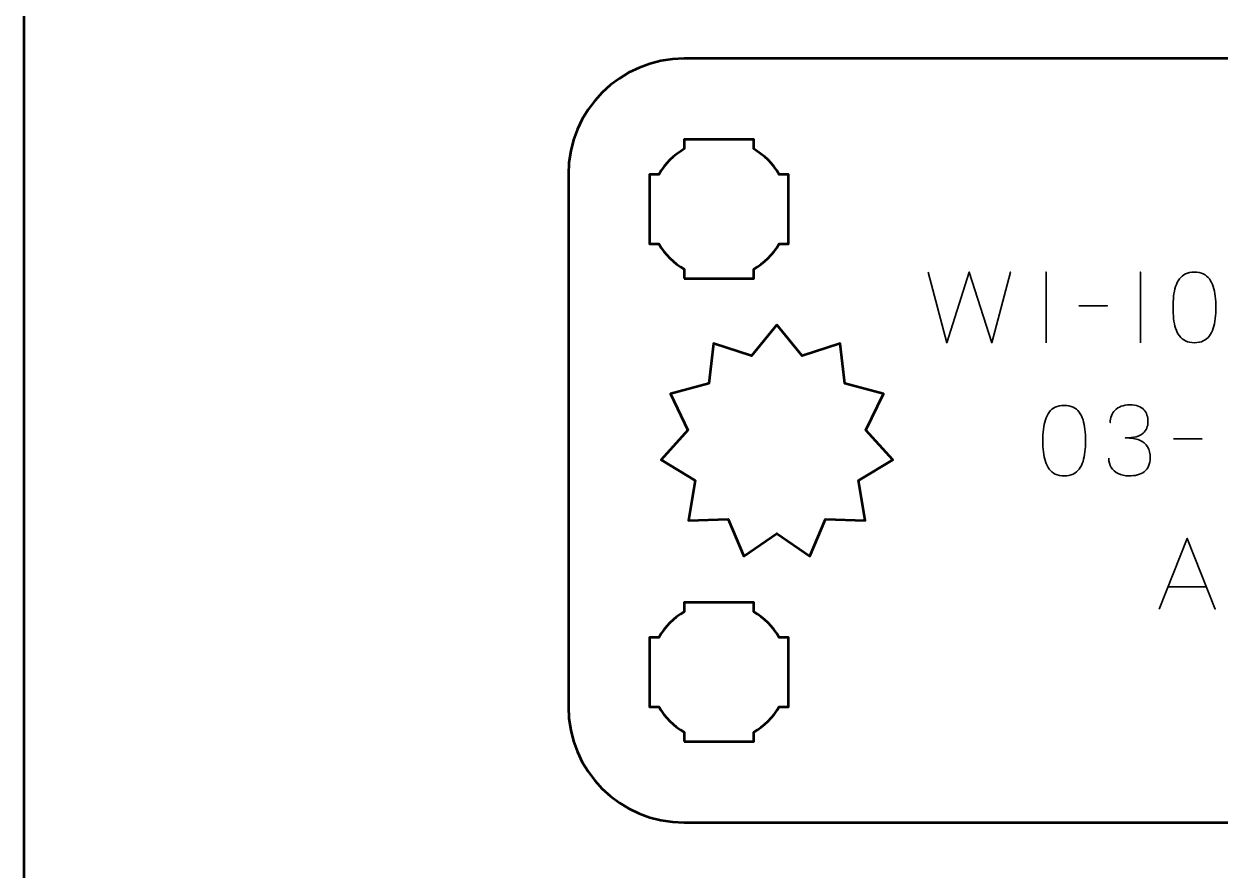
# Model space of a CAD drawing. Header units: centimetres. Extents: x -21 to 0, y -29.7 to 0.
# Drawn here: x -21 to -15.84, y -23.91 to -20.25 of the extents above; entities that cross this region are included whole.
import ezdxf

# ---------------------------------------------------------------- set-up
doc = ezdxf.new("R2010")
doc.units = ezdxf.units.CM
doc.header["$MEASUREMENT"] = 0
doc.layers.add('Layer 1', color=7, linetype='Continuous')

msp = doc.modelspace()

# ---------------------------------------------------------------- linework, layer by layer
at = {"layer": 'Layer 1', "color": 22, "lineweight": 53}
msp.add_open_spline([(-21.00003, -29.19995), (-21.00003, -29.19995), (-21.00003, -0.49992), (-21.00003, -0.49992), (-21.00003, -0.49992), (-21.00003, -0.22295), (-20.77694, 0.00004), (-20.49994, 0.00004), (-20.49994, 0.00004), (-20.49994, 0.00004), (-0.50008, 0.00004), (-0.50008, 0.00004), (-0.50008, 0.00004), (-0.22294, 0.00004), (0.00002, -0.22295), (0.00002, -0.49992), (0.00002, -0.49992), (0.00002, -0.49992), (0.00002, -29.19995), (0.00002, -29.19995), (0.00002, -29.19995), (0.00002, -29.47695), (-0.22294, -29.70004), (-0.50008, -29.70004), (-0.50008, -29.70004), (-0.50008, -29.70004), (-20.49994, -29.70004), (-20.49994, -29.70004), (-20.49994, -29.70004), (-20.77694, -29.70004), (-21.00003, -29.47695), (-21.00003, -29.19995)], degree=3, knots=[0, 0, 0, 0, 0.125, 0.125, 0.125, 0.125, 0.25, 0.25, 0.25, 0.25, 0.375, 0.375, 0.375, 0.375, 0.5, 0.5, 0.5, 0.5, 0.625, 0.625, 0.625, 0.625, 0.75, 0.75, 0.75, 0.75, 0.875, 0.875, 0.875, 0.875, 1, 1, 1, 1], dxfattribs=at)
at = {"layer": 'Layer 1', "color": 114, "lineweight": 53}
msp.add_open_spline([(-18.14994, -20.39998), (-18.14994, -20.39998), (-13.85007, -20.39998), (-13.85007, -20.39998), (-13.85007, -20.39998), (-13.57293, -20.39998), (-13.34997, -20.62307), (-13.34997, -20.90007), (-13.34997, -20.90007), (-13.34997, -20.90007), (-13.34997, -23.19994), (-13.34997, -23.19994), (-13.34997, -23.19994), (-13.34997, -23.47708), (-13.57293, -23.70004), (-13.85007, -23.70004), (-13.85007, -23.70004), (-13.85007, -23.70004), (-18.14994, -23.70004), (-18.14994, -23.70004), (-18.14994, -23.70004), (-18.42694, -23.70004), (-18.65003, -23.47708), (-18.65003, -23.19994), (-18.65003, -23.19994), (-18.65003, -23.19994), (-18.65003, -20.90007), (-18.65003, -20.90007), (-18.65003, -20.90007), (-18.65003, -20.62307), (-18.42694, -20.39998), (-18.14994, -20.39998)], degree=3, knots=[0, 0, 0, 0, 0.125, 0.125, 0.125, 0.125, 0.25, 0.25, 0.25, 0.25, 0.375, 0.375, 0.375, 0.375, 0.5, 0.5, 0.5, 0.5, 0.625, 0.625, 0.625, 0.625, 0.75, 0.75, 0.75, 0.75, 0.875, 0.875, 0.875, 0.875, 1, 1, 1, 1], dxfattribs=at)
at = {"layer": 'Layer 1', "color": 250, "lineweight": 53}
for points, knots in [([(-18.14994, -21.35001), (-18.14994, -21.35001), (-18.14994, -21.3099), (-18.14994, -21.3099), (-18.14994, -21.3099), (-18.19555, -21.28358), (-18.23347, -21.24555), (-18.25979, -21.20008), (-18.25979, -21.20008), (-18.25979, -21.20008), (-18.30001, -21.20008), (-18.30001, -21.20008), (-18.30001, -21.20008), (-18.30001, -21.20008), (-18.30001, -21.05001), (-18.30001, -21.05001), (-18.30001, -21.05001), (-18.30001, -21.05001), (-18.30001, -20.90007), (-18.30001, -20.90007), (-18.30001, -20.90007), (-18.30001, -20.90007), (-18.25979, -20.90007), (-18.25979, -20.90007), (-18.25979, -20.90007), (-18.23347, -20.85446), (-18.19555, -20.81654), (-18.14994, -20.79022), (-18.14994, -20.79022), (-18.14994, -20.79022), (-18.14994, -20.75), (-18.14994, -20.75), (-18.14994, -20.75), (-18.14994, -20.75), (-18.00001, -20.75), (-18.00001, -20.75), (-18.00001, -20.75), (-18.00001, -20.75), (-17.84993, -20.75), (-17.84993, -20.75), (-17.84993, -20.75), (-17.84993, -20.75), (-17.84993, -20.79022), (-17.84993, -20.79022), (-17.84993, -20.79022), (-17.80446, -20.81654), (-17.76643, -20.85446), (-17.74011, -20.90007), (-17.74011, -20.90007), (-17.74011, -20.90007), (-17.7, -20.90007), (-17.7, -20.90007), (-17.7, -20.90007), (-17.7, -20.90007), (-17.7, -21.05001), (-17.7, -21.05001), (-17.7, -21.05001), (-17.7, -21.05001), (-17.7, -21.20008), (-17.7, -21.20008), (-17.7, -21.20008), (-17.7, -21.20008), (-17.74011, -21.20008), (-17.74011, -21.20008), (-17.74011, -21.20008), (-17.76643, -21.24555), (-17.80446, -21.28358), (-17.84993, -21.3099), (-17.84993, -21.3099), (-17.84993, -21.3099), (-17.84993, -21.35001), (-17.84993, -21.35001), (-17.84993, -21.35001), (-17.84993, -21.35001), (-18.00001, -21.35001), (-18.00001, -21.35001), (-18.00001, -21.35001), (-18.00001, -21.35001), (-18.14994, -21.35001), (-18.14994, -21.35001)], [0, 0, 0, 0, 0.05, 0.05, 0.05, 0.05, 0.1, 0.1, 0.1, 0.1, 0.15, 0.15, 0.15, 0.15, 0.2, 0.2, 0.2, 0.2, 0.25, 0.25, 0.25, 0.25, 0.3, 0.3, 0.3, 0.3, 0.35, 0.35, 0.35, 0.35, 0.4, 0.4, 0.4, 0.4, 0.45, 0.45, 0.45, 0.45, 0.5, 0.5, 0.5, 0.5, 0.55, 0.55, 0.55, 0.55, 0.6, 0.6, 0.6, 0.6, 0.65, 0.65, 0.65, 0.65, 0.7, 0.7, 0.7, 0.7, 0.75, 0.75, 0.75, 0.75, 0.8, 0.8, 0.8, 0.8, 0.85, 0.85, 0.85, 0.85, 0.9, 0.9, 0.9, 0.9, 0.95, 0.95, 0.95, 0.95, 1, 1, 1, 1]), ([(-17.75, -21.55001), (-17.75, -21.55001), (-17.64076, -21.68448), (-17.64076, -21.68448), (-17.64076, -21.68448), (-17.64076, -21.68448), (-17.47689, -21.63103), (-17.47689, -21.63103), (-17.47689, -21.63103), (-17.47689, -21.63103), (-17.45696, -21.80382), (-17.45696, -21.80382), (-17.45696, -21.80382), (-17.45696, -21.80382), (-17.2905, -21.84834), (-17.2905, -21.84834), (-17.2905, -21.84834), (-17.2905, -21.84834), (-17.3662, -22.00459), (-17.3662, -22.00459), (-17.3662, -22.00459), (-17.3662, -22.00459), (-17.25, -22.13298), (-17.25, -22.13298), (-17.25, -22.13298), (-17.25, -22.13298), (-17.39729, -22.22308), (-17.39729, -22.22308), (-17.39729, -22.22308), (-17.39729, -22.22308), (-17.36824, -22.39454), (-17.36824, -22.39454), (-17.36824, -22.39454), (-17.36824, -22.39454), (-17.54037, -22.38989), (-17.54037, -22.38989), (-17.54037, -22.38989), (-17.54037, -22.38989), (-17.60769, -22.55001), (-17.60769, -22.55001), (-17.60769, -22.55001), (-17.60769, -22.55001), (-17.75, -22.45208), (-17.75, -22.45208), (-17.75, -22.45208), (-17.75, -22.45208), (-17.89231, -22.55001), (-17.89231, -22.55001), (-17.89231, -22.55001), (-17.89231, -22.55001), (-17.95963, -22.38989), (-17.95963, -22.38989), (-17.95963, -22.38989), (-17.95963, -22.38989), (-18.13176, -22.39454), (-18.13176, -22.39454), (-18.13176, -22.39454), (-18.13176, -22.39454), (-18.10271, -22.22308), (-18.10271, -22.22308), (-18.10271, -22.22308), (-18.10271, -22.22308), (-18.25, -22.13298), (-18.25, -22.13298), (-18.25, -22.13298), (-18.25, -22.13298), (-18.1338, -22.00459), (-18.1338, -22.00459), (-18.1338, -22.00459), (-18.1338, -22.00459), (-18.2095, -21.84834), (-18.2095, -21.84834), (-18.2095, -21.84834), (-18.2095, -21.84834), (-18.04304, -21.80382), (-18.04304, -21.80382), (-18.04304, -21.80382), (-18.04304, -21.80382), (-18.02311, -21.63103), (-18.02311, -21.63103), (-18.02311, -21.63103), (-18.02311, -21.63103), (-17.85924, -21.68448), (-17.85924, -21.68448), (-17.85924, -21.68448), (-17.85924, -21.68448), (-17.75, -21.55001), (-17.75, -21.55001)], [0, 0, 0, 0, 0.0454545, 0.0454545, 0.0454545, 0.0454545, 0.0909091, 0.0909091, 0.0909091, 0.0909091, 0.1363636, 0.1363636, 0.1363636, 0.1363636, 0.1818182, 0.1818182, 0.1818182, 0.1818182, 0.2272727, 0.2272727, 0.2272727, 0.2272727, 0.2727273, 0.2727273, 0.2727273, 0.2727273, 0.3181818, 0.3181818, 0.3181818, 0.3181818, 0.3636364, 0.3636364, 0.3636364, 0.3636364, 0.4090909, 0.4090909, 0.4090909, 0.4090909, 0.4545455, 0.4545455, 0.4545455, 0.4545455, 0.5, 0.5, 0.5, 0.5, 0.5454545, 0.5454545, 0.5454545, 0.5454545, 0.5909091, 0.5909091, 0.5909091, 0.5909091, 0.6363636, 0.6363636, 0.6363636, 0.6363636, 0.6818182, 0.6818182, 0.6818182, 0.6818182, 0.7272727, 0.7272727, 0.7272727, 0.7272727, 0.7727273, 0.7727273, 0.7727273, 0.7727273, 0.8181818, 0.8181818, 0.8181818, 0.8181818, 0.8636364, 0.8636364, 0.8636364, 0.8636364, 0.9090909, 0.9090909, 0.9090909, 0.9090909, 0.9545455, 0.9545455, 0.9545455, 0.9545455, 1, 1, 1, 1]), ([(-18.14994, -23.35008), (-18.14994, -23.35008), (-18.14994, -23.30983), (-18.14994, -23.30983), (-18.14994, -23.30983), (-18.19555, -23.28351), (-18.23347, -23.24548), (-18.25979, -23.20001), (-18.25979, -23.20001), (-18.25979, -23.20001), (-18.30001, -23.20001), (-18.30001, -23.20001), (-18.30001, -23.20001), (-18.30001, -23.20001), (-18.30001, -23.05008), (-18.30001, -23.05008), (-18.30001, -23.05008), (-18.30001, -23.05008), (-18.30001, -22.90001), (-18.30001, -22.90001), (-18.30001, -22.90001), (-18.30001, -22.90001), (-18.25979, -22.90001), (-18.25979, -22.90001), (-18.25979, -22.90001), (-18.23347, -22.85453), (-18.19555, -22.8165), (-18.14994, -22.79019), (-18.14994, -22.79019), (-18.14994, -22.79019), (-18.14994, -22.75008), (-18.14994, -22.75008), (-18.14994, -22.75008), (-18.14994, -22.75008), (-18.00001, -22.75008), (-18.00001, -22.75008), (-18.00001, -22.75008), (-18.00001, -22.75008), (-17.84993, -22.75008), (-17.84993, -22.75008), (-17.84993, -22.75008), (-17.84993, -22.75008), (-17.84993, -22.79019), (-17.84993, -22.79019), (-17.84993, -22.79019), (-17.80446, -22.8165), (-17.76643, -22.85453), (-17.74011, -22.90001), (-17.74011, -22.90001), (-17.74011, -22.90001), (-17.7, -22.90001), (-17.7, -22.90001), (-17.7, -22.90001), (-17.7, -22.90001), (-17.7, -23.05008), (-17.7, -23.05008), (-17.7, -23.05008), (-17.7, -23.05008), (-17.7, -23.20001), (-17.7, -23.20001), (-17.7, -23.20001), (-17.7, -23.20001), (-17.74011, -23.20001), (-17.74011, -23.20001), (-17.74011, -23.20001), (-17.76643, -23.24548), (-17.80446, -23.28351), (-17.84993, -23.30983), (-17.84993, -23.30983), (-17.84993, -23.30983), (-17.84993, -23.35008), (-17.84993, -23.35008), (-17.84993, -23.35008), (-17.84993, -23.35008), (-18.00001, -23.35008), (-18.00001, -23.35008), (-18.00001, -23.35008), (-18.00001, -23.35008), (-18.14994, -23.35008), (-18.14994, -23.35008)], [0, 0, 0, 0, 0.05, 0.05, 0.05, 0.05, 0.1, 0.1, 0.1, 0.1, 0.15, 0.15, 0.15, 0.15, 0.2, 0.2, 0.2, 0.2, 0.25, 0.25, 0.25, 0.25, 0.3, 0.3, 0.3, 0.3, 0.35, 0.35, 0.35, 0.35, 0.4, 0.4, 0.4, 0.4, 0.45, 0.45, 0.45, 0.45, 0.5, 0.5, 0.5, 0.5, 0.55, 0.55, 0.55, 0.55, 0.6, 0.6, 0.6, 0.6, 0.65, 0.65, 0.65, 0.65, 0.7, 0.7, 0.7, 0.7, 0.75, 0.75, 0.75, 0.75, 0.8, 0.8, 0.8, 0.8, 0.85, 0.85, 0.85, 0.85, 0.9, 0.9, 0.9, 0.9, 0.95, 0.95, 0.95, 0.95, 1, 1, 1, 1])]:
    msp.add_open_spline(points, degree=3, knots=knots, dxfattribs=at)
at = {"layer": 'Layer 1', "color": 30, "lineweight": 35}
for points, knots in [([(-17.09705, -21.32209), (-17.09705, -21.32209), (-17.01662, -21.62731), (-17.01662, -21.62731), (-17.01662, -21.62731), (-17.01662, -21.62731), (-16.91968, -21.32209), (-16.91968, -21.32209), (-16.91968, -21.32209), (-16.91968, -21.32209), (-16.82273, -21.62731), (-16.82273, -21.62731), (-16.82273, -21.62731), (-16.82273, -21.62731), (-16.7423, -21.32209), (-16.7423, -21.32209), (-16.7423, -21.32209), (-16.7423, -21.32209), (-16.82273, -21.62731), (-16.82273, -21.62731), (-16.82273, -21.62731), (-16.82273, -21.62731), (-16.91968, -21.32209), (-16.91968, -21.32209), (-16.91968, -21.32209), (-16.91968, -21.32209), (-17.01662, -21.62731), (-17.01662, -21.62731), (-17.01662, -21.62731), (-17.01662, -21.62731), (-17.09705, -21.32209), (-17.09705, -21.32209)], [0, 0, 0, 0, 0.125, 0.125, 0.125, 0.125, 0.25, 0.25, 0.25, 0.25, 0.375, 0.375, 0.375, 0.375, 0.5, 0.5, 0.5, 0.5, 0.625, 0.625, 0.625, 0.625, 0.75, 0.75, 0.75, 0.75, 0.875, 0.875, 0.875, 0.875, 1, 1, 1, 1]), ([(-16.58778, -21.62731), (-16.58778, -21.62731), (-16.58778, -21.32209), (-16.58778, -21.32209), (-16.58778, -21.32209), (-16.58778, -21.32209), (-16.58778, -21.62731), (-16.58778, -21.62731)], [0, 0, 0, 0, 0.5, 0.5, 0.5, 0.5, 1, 1, 1, 1]), ([(-16.18096, -21.62731), (-16.18096, -21.62731), (-16.18096, -21.32209), (-16.18096, -21.32209), (-16.18096, -21.32209), (-16.18096, -21.32209), (-16.18096, -21.62731), (-16.18096, -21.62731)], [0, 0, 0, 0, 0.5, 0.5, 0.5, 0.5, 1, 1, 1, 1]), ([(-15.9477, -21.62731), (-15.93289, -21.62724), (-15.92012, -21.62463), (-15.90946, -21.61955), (-15.90946, -21.61955), (-15.89888, -21.61447), (-15.89006, -21.6072), (-15.88301, -21.59796), (-15.88301, -21.59796), (-15.87602, -21.58865), (-15.87052, -21.57764), (-15.86643, -21.56494), (-15.86643, -21.56494), (-15.8624, -21.55224), (-15.85951, -21.53834), (-15.85789, -21.5231), (-15.85789, -21.5231), (-15.85619, -21.50786), (-15.85535, -21.49184), (-15.85542, -21.47491), (-15.85542, -21.47491), (-15.85535, -21.45805), (-15.85619, -21.44203), (-15.85789, -21.42686), (-15.85789, -21.42686), (-15.85951, -21.41169), (-15.8624, -21.39772), (-15.86643, -21.38502), (-15.86643, -21.38502), (-15.87052, -21.37239), (-15.87602, -21.36139), (-15.88301, -21.352), (-15.88301, -21.352), (-15.89006, -21.34269), (-15.89888, -21.33542), (-15.90946, -21.33034), (-15.90946, -21.33034), (-15.92012, -21.32519), (-15.93289, -21.32258), (-15.9477, -21.32251), (-15.9477, -21.32251), (-15.96252, -21.32258), (-15.97529, -21.32519), (-15.98595, -21.33034), (-15.98595, -21.33034), (-15.99653, -21.33542), (-16.00535, -21.34269), (-16.0124, -21.352), (-16.0124, -21.352), (-16.01939, -21.36139), (-16.02489, -21.37239), (-16.02898, -21.38502), (-16.02898, -21.38502), (-16.03301, -21.39772), (-16.0359, -21.41169), (-16.03752, -21.42686), (-16.03752, -21.42686), (-16.03921, -21.44203), (-16.04006, -21.45805), (-16.03999, -21.47491), (-16.03999, -21.47491), (-16.04006, -21.49184), (-16.03921, -21.50786), (-16.03752, -21.5231), (-16.03752, -21.5231), (-16.0359, -21.53834), (-16.03301, -21.55224), (-16.02898, -21.56494), (-16.02898, -21.56494), (-16.02489, -21.57764), (-16.01939, -21.58865), (-16.0124, -21.59796), (-16.0124, -21.59796), (-16.00535, -21.6072), (-15.99653, -21.61447), (-15.98595, -21.61955), (-15.98595, -21.61955), (-15.97529, -21.62463), (-15.96252, -21.62724), (-15.9477, -21.62731)], [0, 0, 0, 0, 0.05, 0.05, 0.05, 0.05, 0.1, 0.1, 0.1, 0.1, 0.15, 0.15, 0.15, 0.15, 0.2, 0.2, 0.2, 0.2, 0.25, 0.25, 0.25, 0.25, 0.3, 0.3, 0.3, 0.3, 0.35, 0.35, 0.35, 0.35, 0.4, 0.4, 0.4, 0.4, 0.45, 0.45, 0.45, 0.45, 0.5, 0.5, 0.5, 0.5, 0.55, 0.55, 0.55, 0.55, 0.6, 0.6, 0.6, 0.6, 0.65, 0.65, 0.65, 0.65, 0.7, 0.7, 0.7, 0.7, 0.75, 0.75, 0.75, 0.75, 0.8, 0.8, 0.8, 0.8, 0.85, 0.85, 0.85, 0.85, 0.9, 0.9, 0.9, 0.9, 0.95, 0.95, 0.95, 0.95, 1, 1, 1, 1]), ([(-15.9477, -21.62731), (-15.93289, -21.62724), (-15.92012, -21.62463), (-15.90946, -21.61955), (-15.90946, -21.61955), (-15.89888, -21.61447), (-15.89006, -21.6072), (-15.88301, -21.59796), (-15.88301, -21.59796), (-15.87602, -21.58865), (-15.87052, -21.57764), (-15.86643, -21.56494), (-15.86643, -21.56494), (-15.8624, -21.55224), (-15.85951, -21.53834), (-15.85789, -21.5231), (-15.85789, -21.5231), (-15.85619, -21.50786), (-15.85535, -21.49184), (-15.85542, -21.47491), (-15.85542, -21.47491), (-15.85535, -21.45805), (-15.85619, -21.44203), (-15.85789, -21.42686), (-15.85789, -21.42686), (-15.85951, -21.41169), (-15.8624, -21.39772), (-15.86643, -21.38502), (-15.86643, -21.38502), (-15.87052, -21.37239), (-15.87602, -21.36139), (-15.88301, -21.352), (-15.88301, -21.352), (-15.89006, -21.34269), (-15.89888, -21.33542), (-15.90946, -21.33034), (-15.90946, -21.33034), (-15.92012, -21.32519), (-15.93289, -21.32258), (-15.9477, -21.32251), (-15.9477, -21.32251), (-15.96252, -21.32258), (-15.97529, -21.32519), (-15.98595, -21.33034), (-15.98595, -21.33034), (-15.99653, -21.33542), (-16.00535, -21.34269), (-16.0124, -21.352), (-16.0124, -21.352), (-16.01939, -21.36139), (-16.02489, -21.37239), (-16.02898, -21.38502), (-16.02898, -21.38502), (-16.03301, -21.39772), (-16.0359, -21.41169), (-16.03752, -21.42686), (-16.03752, -21.42686), (-16.03921, -21.44203), (-16.04006, -21.45805), (-16.03999, -21.47491), (-16.03999, -21.47491), (-16.04006, -21.49184), (-16.03921, -21.50786), (-16.03752, -21.5231), (-16.03752, -21.5231), (-16.0359, -21.53834), (-16.03301, -21.55224), (-16.02898, -21.56494), (-16.02898, -21.56494), (-16.02489, -21.57764), (-16.01939, -21.58865), (-16.0124, -21.59796), (-16.0124, -21.59796), (-16.00535, -21.6072), (-15.99653, -21.61447), (-15.98595, -21.61955), (-15.98595, -21.61955), (-15.97529, -21.62463), (-15.96252, -21.62724), (-15.9477, -21.62731)], [0, 0, 0, 0, 0.05, 0.05, 0.05, 0.05, 0.1, 0.1, 0.1, 0.1, 0.15, 0.15, 0.15, 0.15, 0.2, 0.2, 0.2, 0.2, 0.25, 0.25, 0.25, 0.25, 0.3, 0.3, 0.3, 0.3, 0.35, 0.35, 0.35, 0.35, 0.4, 0.4, 0.4, 0.4, 0.45, 0.45, 0.45, 0.45, 0.5, 0.5, 0.5, 0.5, 0.55, 0.55, 0.55, 0.55, 0.6, 0.6, 0.6, 0.6, 0.65, 0.65, 0.65, 0.65, 0.7, 0.7, 0.7, 0.7, 0.75, 0.75, 0.75, 0.75, 0.8, 0.8, 0.8, 0.8, 0.85, 0.85, 0.85, 0.85, 0.9, 0.9, 0.9, 0.9, 0.95, 0.95, 0.95, 0.95, 1, 1, 1, 1]), ([(-16.44681, -21.46771), (-16.44681, -21.46771), (-16.32362, -21.46771), (-16.32362, -21.46771), (-16.32362, -21.46771), (-16.32362, -21.46771), (-16.44681, -21.46771), (-16.44681, -21.46771)], [0, 0, 0, 0, 0.5, 0.5, 0.5, 0.5, 1, 1, 1, 1]), ([(-16.50989, -22.20262), (-16.49508, -22.20255), (-16.48231, -22.19994), (-16.47165, -22.19486), (-16.47165, -22.19486), (-16.46107, -22.18978), (-16.45225, -22.18251), (-16.4452, -22.17327), (-16.4452, -22.17327), (-16.43821, -22.16396), (-16.43271, -22.15295), (-16.42862, -22.14025), (-16.42862, -22.14025), (-16.42459, -22.12755), (-16.4217, -22.11365), (-16.42008, -22.09841), (-16.42008, -22.09841), (-16.41838, -22.08317), (-16.41754, -22.06715), (-16.41761, -22.05022), (-16.41761, -22.05022), (-16.41754, -22.03336), (-16.41838, -22.01734), (-16.42008, -22.00217), (-16.42008, -22.00217), (-16.4217, -21.987), (-16.42459, -21.97303), (-16.42862, -21.96033), (-16.42862, -21.96033), (-16.43271, -21.9477), (-16.43821, -21.9367), (-16.4452, -21.92731), (-16.4452, -21.92731), (-16.45225, -21.918), (-16.46107, -21.91073), (-16.47165, -21.90565), (-16.47165, -21.90565), (-16.48231, -21.9005), (-16.49508, -21.89789), (-16.50989, -21.89782), (-16.50989, -21.89782), (-16.52471, -21.89789), (-16.53748, -21.9005), (-16.54814, -21.90565), (-16.54814, -21.90565), (-16.55872, -21.91073), (-16.56754, -21.918), (-16.57459, -21.92731), (-16.57459, -21.92731), (-16.58158, -21.9367), (-16.58708, -21.9477), (-16.59117, -21.96033), (-16.59117, -21.96033), (-16.5952, -21.97303), (-16.59809, -21.987), (-16.59971, -22.00217), (-16.59971, -22.00217), (-16.6014, -22.01734), (-16.60225, -22.03336), (-16.60218, -22.05022), (-16.60218, -22.05022), (-16.60225, -22.06715), (-16.6014, -22.08317), (-16.59971, -22.09841), (-16.59971, -22.09841), (-16.59809, -22.11365), (-16.5952, -22.12755), (-16.59117, -22.14025), (-16.59117, -22.14025), (-16.58708, -22.15295), (-16.58158, -22.16396), (-16.57459, -22.17327), (-16.57459, -22.17327), (-16.56754, -22.18251), (-16.55872, -22.18978), (-16.54814, -22.19486), (-16.54814, -22.19486), (-16.53748, -22.19994), (-16.52471, -22.20255), (-16.50989, -22.20262)], [0, 0, 0, 0, 0.05, 0.05, 0.05, 0.05, 0.1, 0.1, 0.1, 0.1, 0.15, 0.15, 0.15, 0.15, 0.2, 0.2, 0.2, 0.2, 0.25, 0.25, 0.25, 0.25, 0.3, 0.3, 0.3, 0.3, 0.35, 0.35, 0.35, 0.35, 0.4, 0.4, 0.4, 0.4, 0.45, 0.45, 0.45, 0.45, 0.5, 0.5, 0.5, 0.5, 0.55, 0.55, 0.55, 0.55, 0.6, 0.6, 0.6, 0.6, 0.65, 0.65, 0.65, 0.65, 0.7, 0.7, 0.7, 0.7, 0.75, 0.75, 0.75, 0.75, 0.8, 0.8, 0.8, 0.8, 0.85, 0.85, 0.85, 0.85, 0.9, 0.9, 0.9, 0.9, 0.95, 0.95, 0.95, 0.95, 1, 1, 1, 1]), ([(-16.50989, -22.20262), (-16.49508, -22.20255), (-16.48231, -22.19994), (-16.47165, -22.19486), (-16.47165, -22.19486), (-16.46107, -22.18978), (-16.45225, -22.18251), (-16.4452, -22.17327), (-16.4452, -22.17327), (-16.43821, -22.16396), (-16.43271, -22.15295), (-16.42862, -22.14025), (-16.42862, -22.14025), (-16.42459, -22.12755), (-16.4217, -22.11365), (-16.42008, -22.09841), (-16.42008, -22.09841), (-16.41838, -22.08317), (-16.41754, -22.06715), (-16.41761, -22.05022), (-16.41761, -22.05022), (-16.41754, -22.03336), (-16.41838, -22.01734), (-16.42008, -22.00217), (-16.42008, -22.00217), (-16.4217, -21.987), (-16.42459, -21.97303), (-16.42862, -21.96033), (-16.42862, -21.96033), (-16.43271, -21.9477), (-16.43821, -21.9367), (-16.4452, -21.92731), (-16.4452, -21.92731), (-16.45225, -21.918), (-16.46107, -21.91073), (-16.47165, -21.90565), (-16.47165, -21.90565), (-16.48231, -21.9005), (-16.49508, -21.89789), (-16.50989, -21.89782), (-16.50989, -21.89782), (-16.52471, -21.89789), (-16.53748, -21.9005), (-16.54814, -21.90565), (-16.54814, -21.90565), (-16.55872, -21.91073), (-16.56754, -21.918), (-16.57459, -21.92731), (-16.57459, -21.92731), (-16.58158, -21.9367), (-16.58708, -21.9477), (-16.59117, -21.96033), (-16.59117, -21.96033), (-16.5952, -21.97303), (-16.59809, -21.987), (-16.59971, -22.00217), (-16.59971, -22.00217), (-16.6014, -22.01734), (-16.60225, -22.03336), (-16.60218, -22.05022), (-16.60218, -22.05022), (-16.60225, -22.06715), (-16.6014, -22.08317), (-16.59971, -22.09841), (-16.59971, -22.09841), (-16.59809, -22.11365), (-16.5952, -22.12755), (-16.59117, -22.14025), (-16.59117, -22.14025), (-16.58708, -22.15295), (-16.58158, -22.16396), (-16.57459, -22.17327), (-16.57459, -22.17327), (-16.56754, -22.18251), (-16.55872, -22.18978), (-16.54814, -22.19486), (-16.54814, -22.19486), (-16.53748, -22.19994), (-16.52471, -22.20255), (-16.50989, -22.20262)], [0, 0, 0, 0, 0.05, 0.05, 0.05, 0.05, 0.1, 0.1, 0.1, 0.1, 0.15, 0.15, 0.15, 0.15, 0.2, 0.2, 0.2, 0.2, 0.25, 0.25, 0.25, 0.25, 0.3, 0.3, 0.3, 0.3, 0.35, 0.35, 0.35, 0.35, 0.4, 0.4, 0.4, 0.4, 0.45, 0.45, 0.45, 0.45, 0.5, 0.5, 0.5, 0.5, 0.55, 0.55, 0.55, 0.55, 0.6, 0.6, 0.6, 0.6, 0.65, 0.65, 0.65, 0.65, 0.7, 0.7, 0.7, 0.7, 0.75, 0.75, 0.75, 0.75, 0.8, 0.8, 0.8, 0.8, 0.85, 0.85, 0.85, 0.85, 0.9, 0.9, 0.9, 0.9, 0.95, 0.95, 0.95, 0.95, 1, 1, 1, 1]), ([(-16.31728, -22.126), (-16.31721, -22.14124), (-16.31368, -22.1545), (-16.3067, -22.166), (-16.3067, -22.166), (-16.29971, -22.17743), (-16.28976, -22.18639), (-16.27678, -22.19281), (-16.27678, -22.19281), (-16.2638, -22.19923), (-16.24821, -22.20248), (-16.23007, -22.20262), (-16.23007, -22.20262), (-16.21646, -22.20262), (-16.20411, -22.20121), (-16.19289, -22.19825), (-16.19289, -22.19825), (-16.18174, -22.19528), (-16.17215, -22.1907), (-16.16403, -22.18442), (-16.16403, -22.18442), (-16.15592, -22.17814), (-16.14971, -22.17002), (-16.14527, -22.16015), (-16.14527, -22.16015), (-16.14089, -22.1502), (-16.13871, -22.13827), (-16.13864, -22.1243), (-16.13864, -22.1243), (-16.13856, -22.10568), (-16.14237, -22.08994), (-16.14992, -22.07717), (-16.14992, -22.07717), (-16.15747, -22.0644), (-16.16919, -22.05481), (-16.18492, -22.04825), (-16.18492, -22.04825), (-16.20065, -22.04168), (-16.22083, -22.03837), (-16.24531, -22.03837), (-16.24531, -22.03837), (-16.22704, -22.03844), (-16.21173, -22.03675), (-16.19924, -22.03329), (-16.19924, -22.03329), (-16.18682, -22.02983), (-16.17688, -22.02496), (-16.1694, -22.01861), (-16.1694, -22.01861), (-16.16192, -22.01233), (-16.15649, -22.00485), (-16.15324, -21.99625), (-16.15324, -21.99625), (-16.14992, -21.98771), (-16.1483, -21.97833), (-16.14837, -21.9681), (-16.14837, -21.9681), (-16.1483, -21.95786), (-16.14971, -21.94841), (-16.15253, -21.93966), (-16.15253, -21.93966), (-16.15529, -21.93091), (-16.1598, -21.92322), (-16.16594, -21.91666), (-16.16594, -21.91666), (-16.17208, -21.9101), (-16.18019, -21.90495), (-16.19014, -21.90128), (-16.19014, -21.90128), (-16.20016, -21.89761), (-16.21237, -21.89578), (-16.22669, -21.89571), (-16.22669, -21.89571), (-16.24094, -21.89578), (-16.25343, -21.89789), (-16.26401, -21.90199), (-16.26401, -21.90199), (-16.27467, -21.90608), (-16.28341, -21.91165), (-16.29047, -21.91878), (-16.29047, -21.91878), (-16.29745, -21.9259), (-16.30268, -21.93402), (-16.30613, -21.94319), (-16.30613, -21.94319), (-16.30966, -21.95236), (-16.31135, -21.9621), (-16.31135, -21.97233), (-16.31135, -21.97233), (-16.31135, -21.9621), (-16.30966, -21.95236), (-16.30613, -21.94319), (-16.30613, -21.94319), (-16.30268, -21.93402), (-16.29745, -21.9259), (-16.29047, -21.91878), (-16.29047, -21.91878), (-16.28341, -21.91165), (-16.27467, -21.90608), (-16.26401, -21.90199), (-16.26401, -21.90199), (-16.25343, -21.89789), (-16.24094, -21.89578), (-16.22669, -21.89571), (-16.22669, -21.89571), (-16.21237, -21.89578), (-16.20016, -21.89761), (-16.19014, -21.90128), (-16.19014, -21.90128), (-16.18019, -21.90495), (-16.17208, -21.9101), (-16.16594, -21.91666), (-16.16594, -21.91666), (-16.1598, -21.92322), (-16.15529, -21.93091), (-16.15253, -21.93966), (-16.15253, -21.93966), (-16.14971, -21.94841), (-16.1483, -21.95786), (-16.14837, -21.9681), (-16.14837, -21.9681), (-16.1483, -21.97833), (-16.14992, -21.98771), (-16.15324, -21.99625), (-16.15324, -21.99625), (-16.15649, -22.00485), (-16.16192, -22.01233), (-16.1694, -22.01861), (-16.1694, -22.01861), (-16.17688, -22.02496), (-16.18682, -22.02983), (-16.19924, -22.03329), (-16.19924, -22.03329), (-16.21173, -22.03675), (-16.22704, -22.03844), (-16.24531, -22.03837), (-16.24531, -22.03837), (-16.22083, -22.03837), (-16.20065, -22.04168), (-16.18492, -22.04825), (-16.18492, -22.04825), (-16.16919, -22.05481), (-16.15747, -22.0644), (-16.14992, -22.07717), (-16.14992, -22.07717), (-16.14237, -22.08994), (-16.13856, -22.10568), (-16.13864, -22.1243), (-16.13864, -22.1243), (-16.13871, -22.13827), (-16.14089, -22.1502), (-16.14527, -22.16015), (-16.14527, -22.16015), (-16.14971, -22.17002), (-16.15592, -22.17814), (-16.16403, -22.18442), (-16.16403, -22.18442), (-16.17215, -22.1907), (-16.18174, -22.19528), (-16.19289, -22.19825), (-16.19289, -22.19825), (-16.20411, -22.20121), (-16.21646, -22.20262), (-16.23007, -22.20262), (-16.23007, -22.20262), (-16.24821, -22.20248), (-16.2638, -22.19923), (-16.27678, -22.19281), (-16.27678, -22.19281), (-16.28976, -22.18639), (-16.29971, -22.17743), (-16.3067, -22.166), (-16.3067, -22.166), (-16.31368, -22.1545), (-16.31721, -22.14124), (-16.31728, -22.126)], [0, 0, 0, 0, 0.0227273, 0.0227273, 0.0227273, 0.0227273, 0.0454545, 0.0454545, 0.0454545, 0.0454545, 0.0681818, 0.0681818, 0.0681818, 0.0681818, 0.0909091, 0.0909091, 0.0909091, 0.0909091, 0.1136364, 0.1136364, 0.1136364, 0.1136364, 0.1363636, 0.1363636, 0.1363636, 0.1363636, 0.1590909, 0.1590909, 0.1590909, 0.1590909, 0.1818182, 0.1818182, 0.1818182, 0.1818182, 0.2045455, 0.2045455, 0.2045455, 0.2045455, 0.2272727, 0.2272727, 0.2272727, 0.2272727, 0.25, 0.25, 0.25, 0.25, 0.2727273, 0.2727273, 0.2727273, 0.2727273, 0.2954545, 0.2954545, 0.2954545, 0.2954545, 0.3181818, 0.3181818, 0.3181818, 0.3181818, 0.3409091, 0.3409091, 0.3409091, 0.3409091, 0.3636364, 0.3636364, 0.3636364, 0.3636364, 0.3863636, 0.3863636, 0.3863636, 0.3863636, 0.4090909, 0.4090909, 0.4090909, 0.4090909, 0.4318182, 0.4318182, 0.4318182, 0.4318182, 0.4545455, 0.4545455, 0.4545455, 0.4545455, 0.4772727, 0.4772727, 0.4772727, 0.4772727, 0.5, 0.5, 0.5, 0.5, 0.5227273, 0.5227273, 0.5227273, 0.5227273, 0.5454545, 0.5454545, 0.5454545, 0.5454545, 0.5681818, 0.5681818, 0.5681818, 0.5681818, 0.5909091, 0.5909091, 0.5909091, 0.5909091, 0.6136364, 0.6136364, 0.6136364, 0.6136364, 0.6363636, 0.6363636, 0.6363636, 0.6363636, 0.6590909, 0.6590909, 0.6590909, 0.6590909, 0.6818182, 0.6818182, 0.6818182, 0.6818182, 0.7045455, 0.7045455, 0.7045455, 0.7045455, 0.7272727, 0.7272727, 0.7272727, 0.7272727, 0.75, 0.75, 0.75, 0.75, 0.7727273, 0.7727273, 0.7727273, 0.7727273, 0.7954545, 0.7954545, 0.7954545, 0.7954545, 0.8181818, 0.8181818, 0.8181818, 0.8181818, 0.8409091, 0.8409091, 0.8409091, 0.8409091, 0.8636364, 0.8636364, 0.8636364, 0.8636364, 0.8863636, 0.8863636, 0.8863636, 0.8863636, 0.9090909, 0.9090909, 0.9090909, 0.9090909, 0.9318182, 0.9318182, 0.9318182, 0.9318182, 0.9545455, 0.9545455, 0.9545455, 0.9545455, 0.9772727, 0.9772727, 0.9772727, 0.9772727, 1, 1, 1, 1]), ([(-16.03873, -22.04302), (-16.03873, -22.04302), (-15.91554, -22.04302), (-15.91554, -22.04302), (-15.91554, -22.04302), (-15.91554, -22.04302), (-16.03873, -22.04302), (-16.03873, -22.04302)], [0, 0, 0, 0, 0.5, 0.5, 0.5, 0.5, 1, 1, 1, 1]), ([(-16.10011, -22.77793), (-16.10011, -22.77793), (-15.97904, -22.47271), (-15.97904, -22.47271), (-15.97904, -22.47271), (-15.97904, -22.47271), (-15.85754, -22.77793), (-15.85754, -22.77793), (-15.85754, -22.77793), (-15.85754, -22.77793), (-15.97904, -22.47271), (-15.97904, -22.47271), (-15.97904, -22.47271), (-15.97904, -22.47271), (-16.10011, -22.77793), (-16.10011, -22.77793)], [0, 0, 0, 0, 0.25, 0.25, 0.25, 0.25, 0.5, 0.5, 0.5, 0.5, 0.75, 0.75, 0.75, 0.75, 1, 1, 1, 1]), ([(-16.06201, -22.68183), (-16.06201, -22.68183), (-15.89607, -22.68183), (-15.89607, -22.68183), (-15.89607, -22.68183), (-15.89607, -22.68183), (-16.06201, -22.68183), (-16.06201, -22.68183)], [0, 0, 0, 0, 0.5, 0.5, 0.5, 0.5, 1, 1, 1, 1])]:
    msp.add_open_spline(points, degree=3, knots=knots, dxfattribs=at)

doc.saveas('drawing.dxf')
